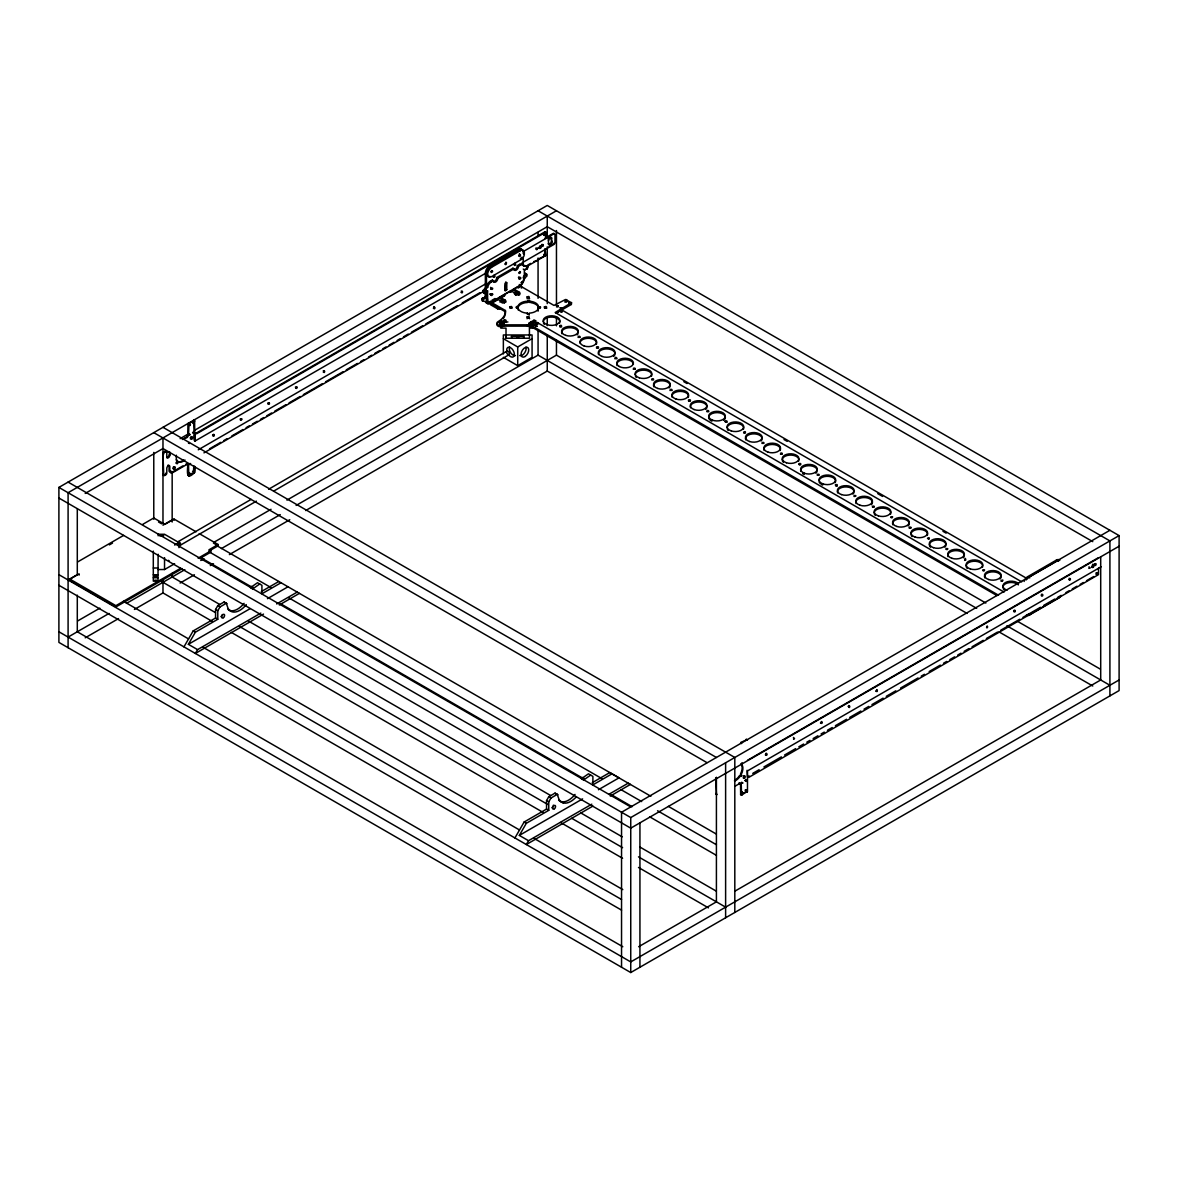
<?xml version="1.0" encoding="UTF-8"?>
<svg xmlns="http://www.w3.org/2000/svg" width="1178" height="1178" viewBox="0 0 1178 1178"><rect width="100%" height="100%" fill="white"/><g stroke="black" fill="none" stroke-linecap="round" stroke-linejoin="round"><path stroke-width="1.5" d="M527.376 314.393L527.376 313.127L525.565 312.98A10.396 6.008 0 0 1 518.217 308.739L515.979 307.208L518.217 305.632A10.396 6.008 0 0 1 525.565 301.377L527.376 301.244M527.376 313.127L527.847 314.261L529.246 313.79M540.172 308.018L538.537 307.944L538.302 306.898A10.396 6.008 0 0 0 530.954 302.658L528.554 301.377L527.376 301.907M516.435 308.018L517.981 307.944L518.217 306.898A10.396 6.008 0 0 1 525.565 302.658L527.376 302.525L528.068 300.11L530.954 301.377A10.396 6.008 0 0 1 538.302 305.632L538.302 310.005M529.143 324.613L534.12 321.417L535.799 322.168M504.228 323.42L502.756 322.743L502.461 323.817M491.682 270.528C489.562 275.048 494.848 270.145 491.535 271.205M533.295 323.435L531.587 322.816L531.779 323.906M486.47 286.696L486.499 273.414A6.273 3.622 -60 0 1 490.446 266.537L519.277 249.898A5.654 3.254 -60 0 1 523.209 251.444M493.008 281.513A3.122 1.796 -60 0 0 495.408 280.688A3.122 1.796 -60 0 0 496.777 277.537L512.945 268.201A3.122 1.796 -60 0 0 515.154 269.467A3.122 1.796 -60 0 0 517.363 265.654L519.572 264.373A5.198 3.004 -60 0 1 523.12 265.477L527.847 265.963L527.288 268.834L524.357 269.688L524.313 279.053A5.654 3.254 -60 0 1 520.381 285.135L491.55 301.789A5.654 3.254 -60 0 1 487.618 300.243L487.574 290.922L485.734 290.701L487.574 290.922M484.629 296.473L486.47 297.533L483.525 299.227L482.435 298.594L485.365 296.885L485.365 273.296A6.273 3.622 -60 0 1 489.341 265.904L518.173 249.265L520.381 250.664A5.654 3.254 -60 0 1 524.313 252.21L524.298 254.698A4.786 2.768 -60 0 1 520.381 259.999L491.992 276.388A5.787 3.343 -60 0 1 487.574 274.695L486.47 274.062A5.787 3.343 -60 0 0 489.827 276.315M189.702 424.684L188.981 423.727L188.554 434.579A2.606 1.502 -60 0 1 186.713 437.76L182.295 439.453L185.977 437.332A2.606 1.502 -60 0 0 187.817 434.152L187.935 423.727L194.62 420.649L194.797 441.176L193.472 420.266L194.797 421.032L193.707 420.178M193.28 432.267C192.897 435.08 195.386 430.426 193.383 432.326M190.615 463.469L189.732 464.574L189.614 463.572M545.061 231.742L196.019 433.254L195.092 434.638L195.092 440.999L194.355 440.572C193.855 439.659 193.575 430.323 196.755 433.681L545.797 232.169L545.797 238.53L545.061 231.742L545.797 232.169M193.56 470.685L192.559 471.745M194.797 466.444C196.27 475.662 192.235 473.011 194.061 466.017M241.416 418.72C239.532 422.46 243.89 417.763 241.019 419.265M296.576 386.87L295.737 388.092L295.442 386.988M491.668 293.896C490.637 298.726 494.642 291.01 490.681 295.118M504.964 264.166C508.278 258.91 505.097 268.039 505.568 263.239M505.715 263.033L505.848 262.252M506.776 282.808L505.966 282.337L505.185 283.486L505.259 290.937L506.746 289.862L506.776 282.808L505.671 282.175L504.861 290.362M519.616 254.742L519.41 253.83M519.645 271.558C518.246 276.83 522.708 269.114 518.835 272.957M520.75 278.141C517.481 282.057 522.399 274.297 518.835 278.906M537.065 248.072L536.712 249.78L537.742 248.278L535.975 249.353L535.975 247.954M740.579 743.038C742.876 744.511 739.902 740.888 741.286 743.554M746.278 789.79C744.79 793.221 748.501 788.951 745.998 790.32M741.256 784.725L740.535 784.298A2.606 1.502 -60 0 0 738.694 783.237L739.431 783.664A2.606 1.502 -60 0 1 741.256 784.725L741.551 795.076L747.47 791.336L747.515 770.898L1101.209 566.706M1098.5 568.252L1098.5 574.628L748.737 777.421L748.192 776.847M793.545 739.018C795.636 736.662 793.707 741.036 793.471 737.443M986.531 627.506C988.784 624.104 986.87 630.142 986.796 626.902M1089.09 568.385C1091.299 565.867 1089.194 570.608 1089.046 566.751M556.649 312.936L571.33 304.469L571.492 302.702L555.177 312.509L1021.724 581.858M499.59 324.539L504.582 321.417L506.26 322.168M529.614 298.682L528.304 297.71L527.008 298.682M529.614 318.693L528.304 317.707L527.008 318.693M556.472 305.75L558.136 305.75L556.472 305.75L556.458 230.535M560.168 309.269L561.803 309.151M564.925 302.142L566.589 302.142M747.47 791.336L746.189 791.645L746.926 792.072M176.126 462.807L177.083 461.01A9.88 5.699 -60 0 1 176.111 459.788M505.818 262.576L505.568 263.357M748.634 776.199L749.473 776.14M848.057 706.314L848.955 706.844L848.793 705.534M193.383 471.274C192.765 473.939 195.607 469.492 193.28 471.215M491.609 270.955L491.152 271.823M176.405 455.238A9.88 5.699 -60 0 0 177.819 461.437L177.024 463.867L178.747 461.967A9.88 5.699 -60 0 0 184.961 459.98M190.291 437.686C191.985 434.329 192.853 439.659 190.291 438.79M189.363 443.576L189.363 442.501L188.436 443.046M189.702 473.394C191.322 473.247 189.319 474.601 189.143 472.584M212.6 434.976L213.748 434.314L212.6 435.742M240.283 418.838L240.283 419.913L241.21 419.383M742.331 792.441C744.319 794.266 740.476 790.629 742.42 792.5M745.262 789.893L745.262 790.85L746.101 790.379M987.002 627.02L987.105 626.033M529.231 323.008L530.954 323.803L535.843 320.725L534.12 320.151L529.393 322.86L529.216 324.775M176.185 463.337L178.011 461.54A9.88 5.699 -60 0 0 183.503 460.127M183.959 646.869L193.148 630.952L215.574 617.994L217.783 619.275L217.783 610.764L219.992 606.935L226.25 603.327L227.413 606.493A18.2 10.514 -60 0 0 246.29 604.623M260.839 613.09L197.565 649.623L188.362 644.322L195.357 632.218L217.783 619.275M215.574 617.994L215.574 609.482L217.783 605.654L224.041 602.046L227.074 603.681M197.565 649.623L195.357 653.451L263.519 614.091M514.919 837.956L524.122 822.023L546.548 809.08L548.757 810.346L548.757 801.835L550.965 798.021L557.209 794.414L558.387 797.58A18.2 10.514 -60 0 0 576.263 796.873M591.798 804.176L528.524 840.709L519.336 835.408L526.316 823.304L548.757 810.346M546.548 809.08L546.548 800.569L548.757 796.74L555 793.133L558.048 794.767M528.524 840.709L526.316 844.538L592.902 806.091M742.081 762.681L741.301 764.036A9.88 5.699 -60 0 1 741.315 774.299L740.55 776.007M194.62 472.525C186.345 480.874 187.169 472.687 187.817 465.192A2.606 1.502 -60 0 0 185.977 464.132L186.713 464.544A2.606 1.502 -60 0 1 188.554 465.619L188.774 475.956M281.041 582.742L261.914 593.786L261.914 585.275L257.496 582.727L250.413 587.66L252.622 588.941L259.705 584.008M612 773.828L592.887 784.872L592.887 776.361L588.47 773.813L581.387 778.746L583.596 780.013L590.679 775.095M747.279 791.719L746.484 791.38M192.559 422.077L193.383 421.606L193.28 422.504M193.383 422.563C193.413 425.008 195.165 420.251 192.559 423.049M173.328 467.077C171.252 470.994 176.921 466.974 173.799 466.65M741.595 782.251C742.331 782.472 743.833 783.723 742.331 782.678M742.42 782.737L741.418 782.84M1013.64 610.557L1014.744 610.263L1013.64 611.632M1094.436 563.673L1094.436 565.219L1095.569 563.57M556.502 306.898L558.107 306.898M523.253 280.305L526.743 275.976L526.743 274.283L525.093 273.119L525.638 273.649M740.829 742.567L741.698 742.832M482.98 292.291L484.629 293.469L482.98 292.291L482.98 290.598L486.602 286.563A5.198 3.004 -60 0 1 490.151 281.365L492.36 280.084L493.464 280.732A3.122 1.796 -60 0 0 495.673 281.998A3.122 1.796 -60 0 0 497.867 278.185L514.05 268.834A3.122 1.796 -60 0 0 516.259 270.115A3.122 1.796 -60 0 0 518.467 266.287L520.676 265.021A5.198 3.004 -60 0 1 524.225 266.11L527.847 265.963M484.084 292.939L484.084 291.231L487.707 287.196A5.198 3.004 -60 0 1 491.255 281.998L493.464 280.732M267.995 402.714L268.996 402.802L267.995 404.039M514.271 264.888C517.893 261.707 513.284 268.864 514.757 263.239M541.909 244.376L541.718 246.114L542.852 244.464M1041.514 594.257L1041.352 595.759L1042.324 594.33M614.842 358.775C619.893 358.009 613.105 356.183 615.741 358.406M194.37 472.849L193.634 472.422M746.337 791.528L747.146 791.881M509.824 308.091L512.165 308.091M499.928 322.801C502.049 328.176 512.18 314.114 499.928 322.801L499.928 324.068M544.457 308.091L546.798 308.091M559.741 326.851L561.729 326.851M578.133 337.468C583.611 335.863 574.628 335.863 580.106 337.468M596.51 348.084L598.498 348.084M633.293 369.318C638.77 367.713 629.788 367.713 635.266 369.318M651.67 379.92C657.162 378.329 648.165 378.329 653.657 379.92M670.061 390.536C675.554 388.946 666.557 388.946 672.049 390.536M189.143 433.651C189.525 436.14 191.469 433.475 189.29 434.888M193.707 431.84L192.559 432.812M323.317 370.702L324.156 370.952L323.317 372.174M433.813 306.869L433.489 308.489L434.284 306.825M461.216 291.084L462.056 291.334L461.216 292.556M518.835 255.891L519.616 254.257M490.681 287.373C492.168 292.762 494.289 285.385 490.681 289.184M740.962 742.405L746.778 739.71M743.833 775.757L743.362 778.098L744.511 775.698M1069.094 578.339L1069.933 578.589L1069.094 579.812M1096.129 572.714L1096.968 572.964L1096.129 574.187M156.527 580.18L154.789 580.209M706.918 411.711C711.851 411.063 704.842 409.296 707.683 411.49M178.069 541.718L251.15 499.369M268.628 489.238L506.952 351.132M503.359 353.945L503.359 334.964L532.073 334.964L532.073 357.332L517.716 365.651L517.716 346.965L532.073 338.66M180.146 545.326L256.406 501.136M273.885 491.005L509.043 354.74M58.9 487.412L547.255 205.458L1119.1 535.607L1119.1 690.588L630.745 972.542L58.9 642.393L58.9 487.412L630.745 817.561L1119.1 535.607M556.458 210.759L68.088 492.713L68.088 647.709M85.214 493.435L162.976 448.553L706.874 762.578M180.116 438.658L188.053 434.064M194.414 430.397L547.255 226.691L1092.757 541.63M167.953 465.177A2.135 1.237 -60 0 1 169.072 466.223L169.072 470.891A1.561 0.898 -60 0 0 170.177 471.524L170.854 471.126L171.59 473.276L171.59 471.553L170.913 471.951A1.561 0.898 -60 0 1 169.809 471.318L169.809 466.65A2.135 1.237 -60 0 0 168.307 465.766A2.135 1.237 -60 0 0 166.79 468.388L166.79 473.055A1.561 0.898 -60 0 1 165.686 474.97L164.817 475.47A1.561 0.898 -60 0 1 163.713 474.837L162.976 453.604A1.561 0.898 -60 0 1 164.081 451.689L165.686 451.616A1.561 0.898 -60 0 1 166.79 452.249L166.79 456.917A2.135 1.237 -60 0 0 168.307 457.786A2.135 1.237 -60 0 0 169.809 455.179L169.809 452.057M163.713 454.031A1.561 0.898 -60 0 1 164.817 452.116L165.686 451.616M487.574 274.695A6.273 3.622 -60 0 1 491.55 267.303L520.381 250.664M545.061 238.103L553.145 233.435A1.561 0.898 -60 0 1 554.205 233.759M194.797 441.176L485.483 273.34M523.577 251.356L553.881 233.862A1.561 0.898 -60 0 1 554.985 234.496L554.985 242.565A1.561 0.898 -60 0 1 553.881 244.479L521.987 262.885M549.095 246.393L553.145 244.052A1.561 0.898 -60 0 0 553.925 243.228M198.272 449.79L485.483 283.957M163.713 474.837L162.976 474.41A1.561 0.898 -60 0 0 164.081 475.043L164.949 474.543A1.561 0.898 -60 0 0 166.024 472.982M209.581 448.774L220.698 442.354M223.879 440.528L227.059 438.687M231.83 435.934L242.948 429.514M246.128 427.673L249.309 425.832M252.49 424.006L257.26 421.253M260.441 419.412L263.622 417.586M266.802 415.746L271.558 412.992M274.739 411.151L285.871 404.731M289.052 402.891L300.169 396.471M303.35 394.645L322.419 383.63M325.599 381.79L343.092 371.703M346.273 369.863L357.39 363.442M360.571 361.602L363.752 359.776M368.523 357.022L371.703 355.182M374.869 353.341L379.64 350.588M382.821 348.762L386.001 346.921M389.182 345.08L393.953 342.327M397.133 340.501L400.299 338.66M403.48 336.834L408.251 334.081M411.431 332.24L422.563 325.82M425.729 323.979L457.52 305.632M462.291 302.879L479.77 292.777M527.464 265.256L530.63 263.416M533.811 261.59L537.728 260.176M538.331 258.969L545.797 255.523L545.061 248.72L545.061 255.096M203.956 452.867L483.687 291.378M526.61 266.596L545.797 255.523M170.854 472.849L182.943 465.87M171.59 473.276L186.713 464.544M484.629 293.469L486.838 291.349M500.12 307.988A3.122 1.796 0 0 1 497.499 307.473L490.519 303.438A5.654 3.254 -60 0 1 486.514 301.951L481.876 300.611L482.435 298.594M481.876 298.903L483.525 299.227M526.743 274.283L523.989 275.873M189.673 474.734L192.205 473.261M491.962 300.272L494.996 298.52M505.126 314.865A25.474 14.71 0 0 0 505.406 311.802L492.993 304.631L492.993 303.35A2.606 1.502 0 0 1 492.993 301.229L496.998 298.917L502.152 301.892A2.135 1.237 0 0 0 505.171 301.892A2.135 1.237 0 0 0 505.171 300.154L500.017 297.18L500.017 298.446L505.171 301.421A2.135 1.237 0 0 1 505.789 302.29M500.017 297.18L510.972 290.848L515.39 293.396A2.297 1.325 0 0 0 519.145 293.823A2.297 1.325 0 0 0 518.408 291.658L513.991 289.111L513.991 290.377L518.408 292.924A2.297 1.325 0 0 1 519.145 295.104M513.991 289.111L517.996 286.799A2.606 1.502 0 0 1 521.677 286.799L553.999 305.426L565.499 299.507L571.521 302.746M490.446 303.482L504.861 295.163M509.647 292.409L514.418 289.641M492.993 304.631A2.606 1.502 0 0 1 492.993 302.51L496.998 300.199L496.998 298.917M500.017 298.446L504.714 295.737M77.615 561.95L123.631 535.386M142.671 524.387L153.773 517.981L164.817 524.357L174.005 519.042L196.063 531.779M109.348 544.899L112.528 543.073M68.088 579.974L77.292 574.673M162.976 525.197L172.165 519.896M182.31 568.591L115.9 606.935L69.929 580.401L69.929 579.134L79.132 573.819L79.132 575.1M492.993 303.35L505.406 310.521A25.474 14.71 0 0 1 497.985 321.682A3.902 2.253 0 0 0 497.985 324.863A3.902 2.253 0 0 0 503.492 324.863L527.508 324.848A3.902 2.253 0 0 0 533.016 324.848L537.139 322.477L1004.054 592.048M996.956 595.582L532.353 327.351L532.353 326.085L537.875 322.89M534.385 325.334L537.875 324.171M555.913 312.936L561.435 309.755L1027.231 578.678M77.615 620.983L99.835 608.157M213.836 542.336L271.043 509.294M286.946 500.12L538.066 355.138L976.665 608.363M208.933 551.098L218.136 545.797L218.136 544.516L208.933 549.831L210.774 550.892L210.774 552.158L199.715 558.549M69.929 579.134L115.9 605.669L180.735 568.238M198.125 558.195L210.774 550.892M68.088 637.092L109.024 613.458M126.473 603.386L184.872 569.666M200.775 560.492L203.956 558.652M221.435 548.565L280.246 514.609M296.134 505.436L556.458 355.138L985.853 603.048M85.214 637.813L118.536 618.583M134.41 609.424L162.976 592.932L212.276 621.395M180.116 583.036L194.414 574.776M210.317 565.602L213.483 563.761M229.386 554.588L289.773 519.719M305.676 510.545L547.255 371.055L967.123 613.458M261.295 591.592L278.833 581.476M188.362 644.322L250.06 608.702M267.465 598.66L288.021 586.777M276.653 603.961L297.224 592.092M279.319 604.977L299.418 593.359M592.269 782.678L609.792 772.562L618.995 777.863L598.424 789.731M519.336 835.408L582.609 798.875M609.203 794.134L628.183 783.179L630.392 784.445L610.278 796.063M1024.713 580.062A6.273 3.622 -60 0 1 1027.54 576.764L1056.371 560.11A5.654 3.254 -60 0 1 1059.685 560.242M1109.912 530.291L621.542 812.246L621.542 967.241M1028.644 577.397L1057.476 560.757A5.654 3.254 -60 0 1 1058.58 560.301M747.515 760.281L1098.5 557.636M1119.1 546.224L630.745 828.163L58.9 498.029M759.118 769.72L752.757 773.386L753.493 773.813M763.889 766.966L781.367 756.88M784.548 755.039L795.665 748.619M798.846 746.778L803.617 744.025M806.797 742.199L809.978 740.358M813.159 738.518L817.93 735.764M821.095 733.938L824.276 732.098M827.457 730.257L832.228 727.518M835.408 725.677L846.526 719.257M849.706 717.417L860.838 710.997M864.019 709.156L868.79 706.402M871.956 704.577L883.088 698.142M886.268 696.316L895.81 690.809M900.566 688.055L918.06 677.954M921.24 676.128L924.406 674.287M929.177 671.534L940.309 665.114M943.49 663.273L946.67 661.447M949.836 659.606L954.607 656.853M957.788 655.012L960.968 653.186M964.149 651.346L968.92 648.592M972.1 646.766L983.218 640.331M986.398 638.505L997.53 632.071M1000.696 630.245L1019.78 619.23M1022.96 617.39L1040.439 607.303M1043.62 605.463L1054.737 599.042M1057.918 597.202L1061.098 595.376M1065.869 592.622L1069.05 590.782M1072.23 588.956L1077.001 586.202M1080.167 584.362L1083.348 582.521M1086.528 580.695L1093.744 576.528M1028.718 615.446L1058.58 598.203A5.654 3.254 -60 0 0 1061.142 595.641M734.895 786.271L739.431 783.664M744.923 792.382L740.697 794.62L741.625 795.076M638.667 946.729L716.415 901.847L716.415 777.244M735.146 891.024L1100.708 679.971L1100.708 557.209M1119.1 679.971L630.745 961.925L58.9 631.776M174.609 545.046L178.938 542.557L178.938 547.652M158.132 569.534L164.537 569.534L174.609 563.732M743.701 432.93L744.467 432.679M688.556 401.065L690.367 401.094M780.484 454.148C785.667 452.676 777.038 452.691 782.31 454.178M762.137 443.502C767.496 442.059 758.573 442.059 763.756 443.458M872.5 507.188C877.772 505.745 868.863 505.76 874.12 507.173M725.412 422.254L727.017 422.254M817.341 475.338C822.612 473.909 813.689 473.909 818.96 475.338M910.653 528.171L911.198 527.435L909.784 526.964L908.974 527.773L910.653 528.171L909.519 528.304M965.813 560.021C965.15 555.427 964.487 561.994 964.679 560.154M746.926 739.799L746.189 739.372M876.034 691.28L876.785 689.734M766.053 753.302L765.42 754.951L766.451 753.419M835.762 485.925L837.381 485.969M854.168 496.542C859.41 495.393 850.766 494.996 855.434 496.35M799.052 464.662L800.657 464.78M891.128 517.687C895.987 516.376 887.417 516.376 892.276 517.687M946.287 549.537C951.147 548.212 942.577 548.212 947.436 549.537M983.056 570.77C987.93 569.445 979.345 569.445 984.204 570.77M1002.316 581.314C1004.863 578.369 998.649 581.196 1001.727 581.314M799.921 464.559C803.205 463.072 796.284 463.131 799.626 464.559M744.732 432.724C747.618 430.53 740.476 432.282 745.512 432.944M928.588 538.876C931.68 536.8 924.391 538.302 929.192 538.979M689.557 400.873C692.944 399.475 686.023 399.342 689.263 400.873M493.052 277.036C497.381 273.163 492.978 280.806 494.156 275.122M734.527 780.278A9.88 5.699 -60 0 0 739.637 775.507L742.081 775.846L740.564 773.887M538.537 306.663L540.643 307.208L538.302 308.739A10.396 6.008 0 0 1 530.954 312.98L529.246 313.112L529.246 315.071M502.594 321.977L507.909 321.977M531.013 321.977L534.562 321.977M497.985 322.949A3.902 2.253 0 0 0 497.985 326.129A3.902 2.253 0 0 0 503.492 326.129L527.508 326.129A3.902 2.253 0 0 0 533.016 326.129L533.016 324.848M534.562 328.117L529.408 328.117L529.467 338.233L505.966 338.233L505.966 334.964M159.428 535.799L163.801 535.769M153.302 568.002L157.985 568.002M153.302 574.746L157.985 574.746M153.302 577.721L157.985 577.721M597.511 347.746C601.148 346.435 593.859 346.347 597.511 347.79M707.978 411.446L708.729 411.696M616.05 358.377L616.948 358.775M566 300.802L566.25 299.624M747.47 777.038L747.073 770.309M741.139 776.39L739.637 775.507M740.653 794.576L740.535 784.298M178.938 542.557L164.537 534.267L158.132 534.267L158.132 535.769M538.066 210.759L1109.912 540.908L1109.912 695.904M550.951 237.396A2.135 1.237 -60 0 1 551.157 238.147L551.893 242.064A2.135 1.237 -60 0 1 550.391 244.671A2.135 1.237 -60 0 1 548.874 243.802L548.138 243.375M548.138 239.885L548.874 243.802M551.157 238.147L551.893 242.064M523.253 251.974L524.357 252.607M1056.371 560.11L1058.58 561.258M523.253 252.828L524.357 253.461M523.253 253.535L524.357 254.183M526.743 267.038L527.847 267.671M523.12 265.477L524.225 266.11M519.572 264.373L520.676 265.021M526.183 268.201L527.288 268.834M517.363 265.654L518.467 266.287M523.253 269.055L525.093 270.115M525.638 275.343L526.743 275.976M512.945 268.201L514.05 268.834M523.253 277.11L524.357 277.758M523.253 277.979L524.357 278.612M519.616 277.272L520.72 277.905M518.629 277.183L519.734 277.817M518.423 277.39L519.527 278.023M489.341 265.904L491.55 267.303M1027.54 576.764L1029.749 577.912M519.277 284.502L520.381 285.135M683.844 381.701L687.024 383.527M784.003 439.527L787.184 441.352M877.801 493.67L882.572 496.424M942.974 531.307L946.155 533.148M1057.402 597.614L1058.58 598.203M496.777 277.537L497.867 278.185M485.365 273.296L486.47 273.929M505.671 288.963L506.776 289.597M490.151 281.365L491.255 281.998M486.602 286.563L487.707 287.196M491.697 293.631L492.802 294.264M490.313 293.778L491.417 294.412M485.734 291.555L486.838 292.188M490.181 294.044L491.285 294.677M490.107 294.309L491.211 294.942M482.98 290.598L484.084 291.231M483.525 291.982L484.629 292.615M484.629 297.312L485.734 297.946M487.574 298.991L486.47 298.343L486.514 299.61A5.654 3.254 -60 0 0 489.341 301.612M490.446 301.156L491.55 301.789M487.574 299.845L486.47 299.212L486.47 290.274M532.353 326.085L998.546 595.229M482.435 297.739L483.525 298.373M486.47 301.539L485.41 301.303A5.654 3.254 -60 0 0 488.237 303.306M490.519 304.719L497.499 308.754A3.122 1.796 0 0 0 501.268 309.034M1017.659 621.41L1100.37 669.163M1006.881 625.798L1109.912 685.287M998.929 631.835L1092.757 686.008M746.337 739.298L747.5 739.975M188.171 423.373L188.981 423.727M188.038 423.535L188.848 423.874M741.551 742.979L740.756 742.641L741.345 743.362M162.976 427.319L734.807 757.469L734.807 912.464M153.773 432.635L716.415 757.469M166.79 452.249L166.054 451.822A1.561 0.898 -60 0 0 164.949 451.189M169.072 451.645L169.809 455.179M187.817 475.132L189.143 475.883M740.535 794.237L741.846 795.003M715.694 777.922L716.415 793.943A1.561 0.898 -60 0 0 716.857 794.708M199.215 533.605L218.136 544.516M213.409 543.058L218.136 545.797M216.693 545.605L650.874 796.269M668.368 806.37L716.077 833.921M158.5 521.987L161.651 523.798M209.095 551.834L271.117 587.631M288.61 597.732L601.914 778.629M620.997 789.643L641.671 801.57M657.574 810.759L716.415 844.729M251.253 586.335L253.461 587.616M582.212 777.421L584.421 778.702M201.143 557.857L252.033 587.233M280.659 603.769L582.83 778.216M611.456 794.752L632.13 806.68M649.623 816.781L716.415 855.346M68.088 482.096L630.745 806.945M224.041 602.046L226.25 603.327M555 793.133L557.209 794.414M219.874 604.55L172.165 576.999L172.165 573.347M227.825 609.144L231.006 610.984M248.499 621.086L550.671 795.533M558.622 800.127L563.393 802.881M580.887 812.982L622.234 836.851M639.742 846.953L716.077 891.024M217.783 605.654L219.992 606.935M548.757 796.74L550.965 798.021M215.574 609.482L217.783 610.764M546.548 800.569L548.757 801.835M159.913 580.548L215.456 612.619M239.311 626.387L547.844 804.515M571.698 818.283L622.588 847.674M638.491 856.848L725.619 907.148M231.359 632.409L543.073 812.378M560.566 822.48L622.588 858.291M638.491 867.464L708.464 907.87M193.148 630.952L195.357 632.218M524.122 822.023L526.316 823.304M123.41 601.295L188.613 638.947M202.925 647.208L519.41 829.93M533.722 838.191L622.794 889.611M58.9 574.673L621.542 899.506M58.9 585.289L621.542 910.123M622.794 946.729L77.292 631.776L77.292 595.14M503.359 338.66L517.716 346.965M503.359 357.332L517.716 365.651M821.508 721.481L820.477 722.997M529.216 300.493L529.246 302.525M518.217 310.005L517.981 307.752M725.619 762.784L725.619 917.765M639.934 822.862L639.934 967.241M630.745 817.561L630.745 972.542M571.33 302.555L571.33 304.469M567.31 300.228L567.31 301.509M566.088 299.551L566.088 300.817M561.435 309.755L561.435 311.021M556.458 316.661L556.458 325.82M556.458 340.471L556.458 355.138M547.255 216.075L547.255 237.676M547.255 246.835L547.255 303.644M547.255 318.296L547.255 325.629M547.255 334.788L547.255 371.055M539.715 306.663L539.715 307.944M538.066 232.375L538.066 236.042M538.066 258.026L538.066 298.328M538.066 305.662L538.066 311.169M538.066 331.312L538.066 355.138M537.139 322.477L537.139 323.744M535.504 321.182L535.504 322.463M533.884 320.254L533.884 321.52M530.954 323.803L530.954 325.069M530.689 323.876L530.689 325.157M529.82 323.876L529.82 325.143M529.57 323.788L529.57 325.054M529.482 322.801L529.364 324.937M527.508 324.848L527.508 326.129M523.43 338.204L524.21 336.407L511.208 336.407L511.988 338.204M523.253 256.951L523.253 265.462M521.677 286.799L521.677 288.065A2.606 1.502 0 0 0 521.132 287.83M518.408 291.658L518.408 292.924M517.996 286.799L517.996 288.065A2.606 1.502 0 0 1 518.85 287.741M517.981 306.678L517.981 307.944M516.906 306.663L516.906 307.944M515.39 293.396L515.39 294.677A2.297 1.325 0 0 0 515.787 295.045M510.972 290.848L510.972 292.129M505.966 321.182L505.966 322.463M506.01 338.204L506.01 328.117L500.812 328.117L500.812 325.422M505.406 310.521L505.406 311.802M505.171 300.154L505.171 301.421M504.346 320.254L504.346 321.52M503.492 324.863L503.492 326.129M501.548 323.729L501.548 325.01M500.812 321.977L500.812 324.686M497.499 307.473L497.499 308.754M492.993 301.229L492.993 302.51M486.499 273.281L486.499 273.414A6.273 3.622 -60 0 1 490.446 266.67L519.277 250.03A5.654 3.254 -60 0 1 523.209 251.562M482.98 299.551L482.98 301.244M174.005 519.042L174.005 520.323M172.165 472.569L172.165 522.031M164.537 557.636L164.537 569.534M162.976 437.936L162.976 523.68M162.976 578.648L162.976 592.932M158.132 554.249L157.985 581.166L153.302 581.166L153.302 551.098M153.773 452.411L153.773 519.248M115.9 605.669L115.9 606.935M77.292 509.014L77.292 574.982M177.687 542.263A2.076 1.207 59.9 0 1 179.616 542.219A2.076 1.207 59.9 0 1 180.44 545.002A2.076 1.207 59.9 0 1 178.364 544.575M506.717 353.047A2.076 1.207 59.9 0 1 507.733 351.118A2.076 1.207 59.9 0 1 509.441 354.063A2.076 1.207 59.9 0 1 507.262 353.989M1007.057 590.149A8.32 4.8 0 0 1 1005.335 582.595A8.32 4.8 0 0 1 1018.425 583.581M504.788 315.866A25.474 14.71 0 0 1 503.05 318.767M501.327 320.563A25.474 14.71 0 0 1 499.192 322.198M745.762 439.88A8.32 4.8 0 0 1 754.877 433.887A8.32 4.8 0 0 1 761.003 441.043M577.956 333.727A8.32 4.8 0 0 1 577.132 334.891M561.891 333.727A8.32 4.8 0 0 1 568.841 327.72A8.32 4.8 0 0 1 578.251 332.49M727.091 428.026A8.32 4.8 0 0 1 736.5 423.27A8.32 4.8 0 0 1 743.451 429.263M728.195 430.426A8.32 4.8 0 0 1 727.371 429.263M598.527 354.637A8.32 4.8 0 0 1 608.363 349.012A8.32 4.8 0 0 1 613.605 356.404M579.988 343.107A8.32 4.8 0 0 1 589.398 338.336A8.32 4.8 0 0 1 596.348 344.344M783.37 462.277A8.32 4.8 0 0 1 789.481 455.106A8.32 4.8 0 0 1 798.61 461.113M764.139 450.497A8.32 4.8 0 0 1 772.179 444.459A8.32 4.8 0 0 1 780.219 450.497M819.049 480.757A8.32 4.8 0 0 1 829.017 476.398A8.32 4.8 0 0 1 835.202 482.671M822.686 485.086A8.32 4.8 0 0 1 821.051 484.246M819.859 483.201A8.32 4.8 0 0 1 819.166 482.008M543.22 321.874A8.32 4.8 0 0 1 552.629 317.103A8.32 4.8 0 0 1 559.579 323.111M544.324 324.274A8.32 4.8 0 0 1 543.5 323.111M892.85 524.814A8.32 4.8 0 0 1 901.98 518.806A8.32 4.8 0 0 1 908.105 525.977M875.298 515.36A8.32 4.8 0 0 1 881.424 508.189A8.32 4.8 0 0 1 890.539 514.197M856.082 503.58A8.32 4.8 0 0 1 865.212 497.572A8.32 4.8 0 0 1 871.322 504.744M837.691 492.964A8.32 4.8 0 0 1 846.82 486.956A8.32 4.8 0 0 1 852.931 494.127M816.81 472.069A8.32 4.8 0 0 1 815.839 473.188M804.279 474.454A8.32 4.8 0 0 1 802.66 473.63M800.775 471.391A8.32 4.8 0 0 1 808.491 465.693A8.32 4.8 0 0 1 817.252 470.847M711.91 421.194A8.32 4.8 0 0 1 710.452 414.465A8.32 4.8 0 0 1 722.143 413.625A8.32 4.8 0 0 1 723.586 420.369M690.499 407.794A8.32 4.8 0 0 1 700.144 402.066A8.32 4.8 0 0 1 705.622 409.414M672.211 397.428A8.32 4.8 0 0 1 680.251 391.376A8.32 4.8 0 0 1 688.291 397.428M653.819 386.811A8.32 4.8 0 0 1 662.949 380.803A8.32 4.8 0 0 1 669.06 387.96M635.148 374.943A8.32 4.8 0 0 1 644.557 370.186A8.32 4.8 0 0 1 651.508 376.194M636.267 377.358A8.32 4.8 0 0 1 635.443 376.194M617.081 365.636A8.32 4.8 0 0 1 623.898 359.584A8.32 4.8 0 0 1 633.411 364.267M1004.009 589.663A8.32 4.8 0 0 1 1003.185 588.499M1002.89 587.262A8.32 4.8 0 0 1 1009.06 582.624A8.32 4.8 0 0 1 1018.425 584.862M984.793 577.897A8.32 4.8 0 0 1 993.908 571.89A8.32 4.8 0 0 1 1000.034 579.046M967.241 568.429A8.32 4.8 0 0 1 973.352 561.273A8.32 4.8 0 0 1 982.481 567.281M964.09 556.664A8.32 4.8 0 0 1 963.265 557.812M948.01 556.664A8.32 4.8 0 0 1 954.975 550.656A8.32 4.8 0 0 1 964.37 555.412M930.458 547.196A8.32 4.8 0 0 1 937.673 539.995A8.32 4.8 0 0 1 944.874 547.196M910.962 534.179A8.32 4.8 0 0 1 920.371 529.423A8.32 4.8 0 0 1 927.322 535.43M912.066 536.579A8.32 4.8 0 0 1 911.242 535.43M506.982 351.766A5.463 3.151 60.1 0 1 510.427 347.628A5.463 3.151 60.1 0 1 514.212 355.668A5.463 3.151 60.1 0 1 508.174 354.298M515.449 355.579A5.463 3.151 60.1 0 1 510.751 352.811A5.463 3.151 60.1 0 1 509.588 346.877M525.962 347.186A5.463 3.151 -60.1 0 1 524.387 353.209A5.463 3.151 -60.1 0 1 519.719 355.491M575.041 794.428A18.2 10.514 -60 0 1 559.506 801.04M553.351 805.148A2.076 1.207 -60 0 1 551.878 807.696M244.082 603.357A18.2 10.514 -60 0 1 228.547 609.954M222.333 614.533A2.076 1.207 -60 0 1 220.904 616.609M169.161 560.831A5.463 3.151 -59.9 0 1 168.513 560.33M1026.524 614.739A5.654 3.254 -60 0 0 1028.644 614.209L1029.822 614.813A5.654 3.254 -60 0 1 1026.774 615.034M1057.476 560.625A5.654 3.254 -60 0 1 1059.596 560.11M1026.2 579.915A6.273 3.622 -60 0 1 1026.627 579.281M1027.098 578.692A6.273 3.622 -60 0 1 1027.599 578.162M1028.114 577.676A6.273 3.622 -60 0 1 1028.644 577.264M1024.094 581.446A6.273 3.622 -60 0 1 1024.374 580.754M521.766 257.319A4.786 2.768 -60 0 1 521.309 257.879M520.823 258.38A4.786 2.768 -60 0 1 520.323 258.792M492.654 281.189A3.122 1.796 -60 0 1 492.36 280.084M523.209 280.762A5.654 3.254 -60 0 1 519.277 286.843M521.839 281.94A5.654 3.254 -60 0 1 521.398 282.587M518.173 249.265A5.654 3.254 -60 0 1 521.972 250.251M521.486 282.264A5.654 3.254 -60 0 1 521.147 282.97M500.09 300.979A2.341 1.355 0 0 1 504.14 300.979A2.341 1.355 0 0 1 502.122 302.996M514.094 292.924A2.341 1.355 0 0 1 517.113 292.38A2.341 1.355 0 0 1 518.32 294.058A2.341 1.355 0 0 1 515.522 294.898M500.09 302.245A2.341 1.355 0 0 1 503.021 301.671A2.341 1.355 0 0 1 504.375 303.276M514.462 293.911A2.341 1.355 0 0 1 517.289 293.705A2.341 1.355 0 0 1 518.379 295.222M740.373 775.934A9.88 5.699 -60 0 1 734.527 780.999M716.784 794.163A1.561 0.898 -60 0 1 715.694 793.516M740.933 763.962A9.88 5.699 -60 0 1 740.579 773.872M1092.536 564.336A1.531 0.883 -60 0 1 1093.199 565.793A1.531 0.883 -60 0 1 1091.491 567.03M548.874 240.312A2.135 1.237 -60 0 1 550.391 237.706A2.135 1.237 -60 0 1 551.893 238.574M169.072 454.752A2.135 1.237 -60 0 1 166.82 457.565M551.157 241.637A2.135 1.237 -60 0 1 550.038 243.964A2.135 1.237 -60 0 1 548.344 244.126M548.344 238.898A2.135 1.237 -60 0 1 549.655 237.279M540.584 245.672A1.531 0.883 -60 0 1 538.994 247.998M173.608 468.432C175.139 471.73 176.096 463.941 173.608 468.432M189.452 425.022C190.276 427.128 191.16 422.151 189.452 425.022M190.939 438.422C192.47 441.735 193.413 433.946 190.939 438.422M213.262 435.624C214.322 437.907 214.985 432.517 213.262 435.624M268.422 403.774C269.482 406.057 270.145 400.726 268.422 403.774M296.002 387.856C297.047 390.139 297.769 384.779 296.002 387.856M323.582 371.924C324.583 374.251 325.408 368.773 323.582 371.924M433.916 308.238C434.962 310.506 435.624 305.176 433.916 308.238M461.496 292.306C462.542 294.588 463.204 289.258 461.496 292.306M519.159 255.803C520.396 258.645 521.339 251.93 519.159 255.803M542.101 245.746C543.338 248.411 544.045 242.167 542.101 245.746M543.676 234.878C544.751 237.161 545.37 231.83 543.676 234.878M543.676 254.846C544.737 257.128 545.399 251.739 543.676 254.846M743.657 777.539C745.188 780.837 746.13 773.048 743.657 777.539M745.114 780.528C745.954 782.575 746.719 777.745 745.114 780.528M745.851 780.94C746.764 783.017 747.397 778.172 745.851 780.94M765.98 754.73C767.055 757.012 767.644 751.667 765.98 754.73M821.14 722.88C822.185 725.162 822.848 719.846 821.14 722.88M848.72 706.962C849.78 709.244 850.442 703.855 848.72 706.962M876.299 691.044C877.36 693.327 878.022 687.937 876.299 691.044M1014.199 611.426C1015.245 613.709 1015.966 608.334 1014.199 611.426M1041.794 595.494C1042.839 597.791 1043.502 592.387 1041.794 595.494M1069.374 579.576C1070.434 581.858 1071.082 576.469 1069.374 579.576M1094.804 564.851C1096.041 567.516 1096.806 561.229 1094.804 564.851M1096.394 573.951C1097.469 576.219 1098.087 570.888 1096.394 573.951M509.676 307.002C511.65 310.167 513.461 304.69 509.676 307.002M516.965 337.482L518.497 337.6L516.965 337.482M527.008 297.003C528.981 300.169 530.777 294.691 527.008 297.003M527.008 317.015C528.981 320.166 530.777 314.688 527.008 317.015M535.475 326.1L537.109 326.218L535.475 326.1M544.324 307.002C546.298 310.167 548.094 304.69 544.324 307.002M560.168 307.752L561.803 307.87L560.168 307.752M560.478 311.655L562.112 311.787L560.478 311.655M564.954 300.743L566.589 300.861L564.954 300.743M559.624 325.732C561.302 328.412 562.819 323.773 559.624 325.732M568.635 302.864L570.27 302.982L568.635 302.864M568.635 304.13L570.27 304.263L568.635 304.13M725.103 421.268C726.782 423.947 728.313 419.309 725.103 421.268M835.438 484.953C837.013 487.633 838.707 483.054 835.438 484.953M154.612 576.145L156.718 576.44L154.612 576.145M749.635 441.529A8.32 4.8 0 0 0 762.122 437.362A8.32 4.8 0 0 0 749.635 433.209A8.32 4.8 0 0 0 749.635 441.529M565.764 335.377A8.32 4.8 0 0 0 578.251 331.209A8.32 4.8 0 0 0 565.764 327.057A8.32 4.8 0 0 0 565.764 335.377M731.244 430.912A8.32 4.8 0 0 0 743.73 426.76A8.32 4.8 0 0 0 731.244 422.593A8.32 4.8 0 0 0 731.244 430.912M602.046 356.433A8.32 4.8 0 0 0 615.004 352.782A8.32 4.8 0 0 0 603.048 348.128A8.32 4.8 0 0 0 602.046 356.433M584.155 345.993A8.32 4.8 0 0 0 596.628 341.826A8.32 4.8 0 0 0 584.155 337.674A8.32 4.8 0 0 0 584.155 345.993M786.403 462.763A8.32 4.8 0 0 0 798.89 458.595A8.32 4.8 0 0 0 786.403 454.443A8.32 4.8 0 0 0 786.403 462.763M768.027 452.146A8.32 4.8 0 0 0 780.499 447.979A8.32 4.8 0 0 0 768.027 443.826A8.32 4.8 0 0 0 768.027 452.146M822.686 483.805A8.32 4.8 0 0 0 835.644 480.168A8.32 4.8 0 0 0 823.702 475.514A8.32 4.8 0 0 0 822.686 483.805M547.372 324.76A8.32 4.8 0 0 0 559.859 320.593A8.32 4.8 0 0 0 547.372 316.44A8.32 4.8 0 0 0 547.372 324.76M896.738 526.448A8.32 4.8 0 0 0 909.21 522.296A8.32 4.8 0 0 0 896.738 518.129A8.32 4.8 0 0 0 896.738 526.448M878.346 515.846A8.32 4.8 0 0 0 890.833 511.679A8.32 4.8 0 0 0 878.346 507.512A8.32 4.8 0 0 0 878.346 515.846M859.955 505.229A8.32 4.8 0 0 0 872.442 501.062A8.32 4.8 0 0 0 859.955 496.91A8.32 4.8 0 0 0 859.955 505.229M841.578 494.613A8.32 4.8 0 0 0 854.05 490.446A8.32 4.8 0 0 0 841.578 486.293A8.32 4.8 0 0 0 841.578 494.613M804.279 473.188A8.32 4.8 0 0 0 817.252 469.566A8.32 4.8 0 0 0 805.34 464.883A8.32 4.8 0 0 0 804.279 473.188M711.91 419.928A8.32 4.8 0 0 0 725.265 416.806A8.32 4.8 0 0 0 713.897 411.682A8.32 4.8 0 0 0 711.91 419.928M694.107 409.546A8.32 4.8 0 0 0 706.947 405.762A8.32 4.8 0 0 0 694.843 401.242A8.32 4.8 0 0 0 694.107 409.546M676.084 399.062A8.32 4.8 0 0 0 688.57 394.91A8.32 4.8 0 0 0 676.084 390.743A8.32 4.8 0 0 0 676.084 399.062M657.707 388.445A8.32 4.8 0 0 0 670.179 384.293A8.32 4.8 0 0 0 657.707 380.126A8.32 4.8 0 0 0 657.707 388.445M639.315 377.829A8.32 4.8 0 0 0 651.787 373.676A8.32 4.8 0 0 0 639.315 369.509A8.32 4.8 0 0 0 639.315 377.829M619.275 366.505A8.32 4.8 0 0 0 633.146 364.238A8.32 4.8 0 0 0 622.823 358.436A8.32 4.8 0 0 0 619.275 366.505M988.666 579.532A8.32 4.8 0 0 0 1001.153 575.379A8.32 4.8 0 0 0 988.666 571.212A8.32 4.8 0 0 0 988.666 579.532M970.274 568.915A8.32 4.8 0 0 0 982.761 564.763A8.32 4.8 0 0 0 970.274 560.595A8.32 4.8 0 0 0 970.274 568.915M951.898 558.298A8.32 4.8 0 0 0 964.37 554.146A8.32 4.8 0 0 0 951.898 549.979A8.32 4.8 0 0 0 951.898 558.298M933.506 547.682A8.32 4.8 0 0 0 945.993 543.529A8.32 4.8 0 0 0 933.506 539.362A8.32 4.8 0 0 0 933.506 547.682M915.115 537.065A8.32 4.8 0 0 0 927.601 532.912A8.32 4.8 0 0 0 915.115 528.745A8.32 4.8 0 0 0 915.115 537.065M525.064 356.507A5.463 3.151 -60.1 0 0 528.112 347.863A5.463 3.151 -60.1 0 0 521.442 352.134A5.463 3.151 -60.1 0 0 525.064 356.507M554.47 808.697A2.076 1.207 -60 0 0 555.118 805.472A2.076 1.207 -60 0 0 552.659 807.652A2.076 1.207 -60 0 0 554.47 808.697M223.496 617.611A2.076 1.207 -60 0 0 224.159 614.386A2.076 1.207 -60 0 0 221.7 616.565A2.076 1.207 -60 0 0 223.496 617.611M1093.272 567.178A1.531 0.883 -60 0 0 1093.758 564.807A1.531 0.883 -60 0 0 1091.947 566.412A1.531 0.883 -60 0 0 1093.272 567.178M540.555 248.072A1.531 0.883 -60 0 0 541.041 245.701A1.531 0.883 -60 0 0 539.229 247.306A1.531 0.883 -60 0 0 540.555 248.072"/></g></svg>
